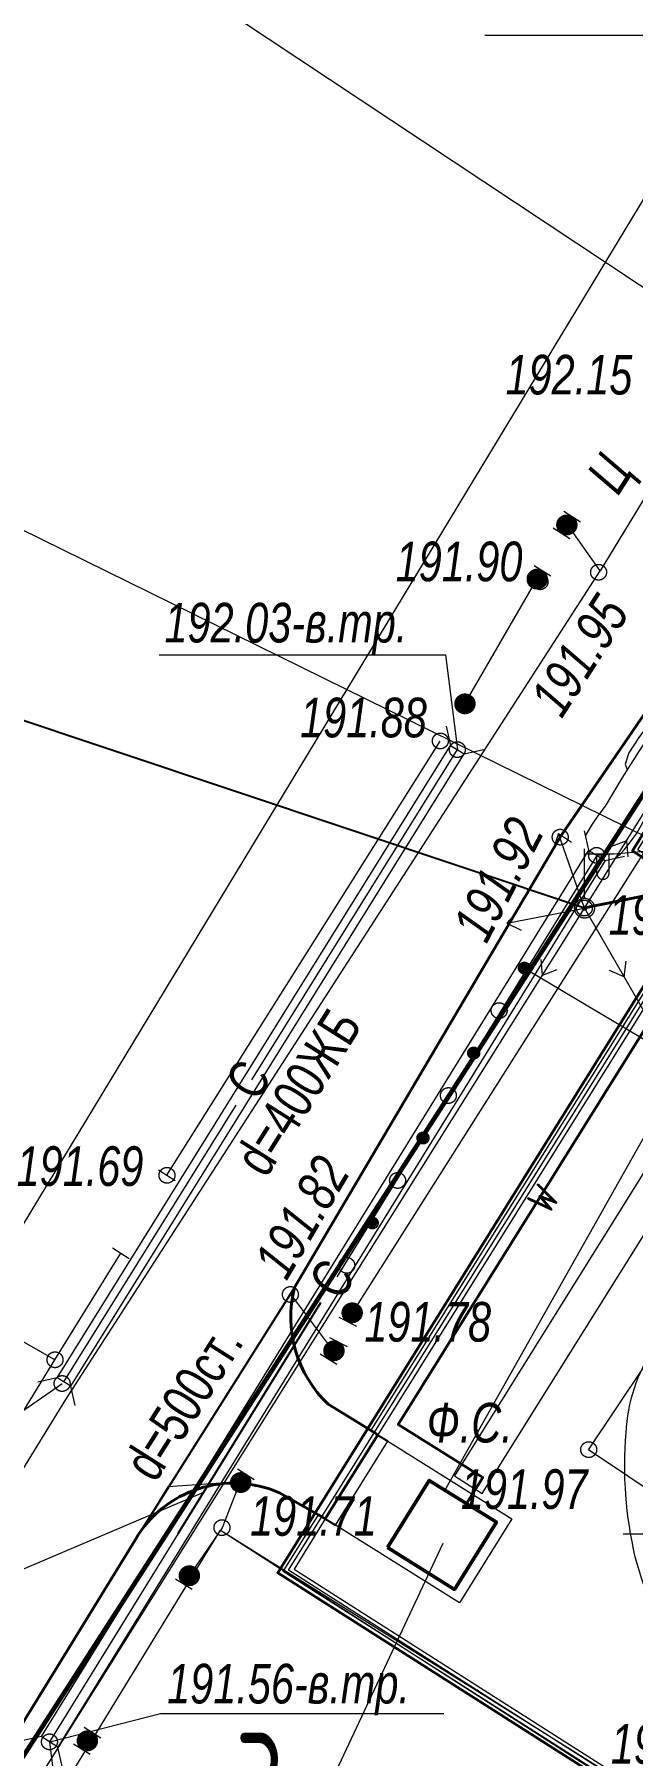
# Model space of a CAD drawing. Header units: millimetres. Extents: x -38151500 to -27467627, y -20617104 to -20349562.
# Drawn here: x -33931357 to -33916236, y -20505597 to -20462126 of the extents above; entities that cross this region are included whole.
import ezdxf
from ezdxf.xclip import XClip

# ---------------------------------------------------------------- set-up
doc = ezdxf.new("R2010")
doc.units = ezdxf.units.MM
doc.header["$MEASUREMENT"] = 0
doc.header["$XCLIPFRAME"] = 0
doc.layers.add('!!! ПОДОСНОВА', color=7, linetype='Continuous')
for name, color, linetype, lineweight in [('Новый_0-Жирная_Ном._пера__7', 7, 'Continuous', 25), ('Новый_0-Тонкая_Ном._пера__7', 7, 'Continuous', 25), ('Новый_0_Ном._пера__7', 7, 'Continuous', 25), ('Новый_ГП_Граница участка_Ном._пера__1', 1, 'Continuous', 40), ('Новый_ГП_Здание сооружение_Ном._пера__22', 22, 'Continuous', 50), ('Новый_ГП_Ограждение_Ном._пера__152', 152, 'Continuous', 18), ('Новый_ГП_Сети_Г_ газопровод_Ном._пера__6', 6, 'Continuous', 60), ('Новый_ГП_Сети_канализация К1 бытовая_Ном._пера__16', 16, 'Continuous', 20), ('Новый_ГП_Сети_координаты_Ном._пера__250', 7, 'Continuous', 20), ('Новый_ГП_Сети_текст_Ном._пера__7', 7, 'Continuous', 25), ('Новый_ГП_Сети_электроснабжение_Ном._пера__1', 1, 'Continuous', 40), ('Новый_ГП_Текст_Ном._пера__250', 7, 'Continuous', 20), ('Чертеж_1_Новофедоровское_снт 28_07$0$tp_Дороги_Ном._пера__253', 252, 'Continuous', 18), ('Чертеж_1_Новофедоровское_снт 28_07$0$tp_отметки_новые_Ном._пера__253', 252, 'Continuous', 18), ('Чертеж_1_Новофедоровское_снт 28_07$0$tp_растительность_Ном._пера__253', 252, 'Continuous', 18), ('Чертеж_1_Новофедоровское_снт 28_07$0$tp_трубы под дорогой_Ном._пера__253', 252, 'Continuous', 18), ('Чертеж_1_Новофедоровское_снт 28_07$0$U_ТЕКСТ_БЕЛЫЙ_Ном._пера__253', 252, 'Continuous', 18), ('Чертеж_1_Новый_ГП_Топография_Ном._пера__253', 252, 'Continuous', 18), ('Чертеж_1_Новый_Новофедоровское_снт 28_07$0$SETKA_Ном._пера__253', 252, 'Continuous', 18), ('Чертеж_1_Новый_Новофедоровское_снт 28_07$0$tp_Дороги_Ном._пера__253', 252, 'Continuous', 18), ('Чертеж_1_Новый_Новофедоровское_снт 28_07$0$tp_Здания_Ном._пера__253', 252, 'Continuous', 18), ('Чертеж_1_Новый_Новофедоровское_снт 28_07$0$tp_канавы_Ном._пера__253', 252, 'Continuous', 18), ('Чертеж_1_Новый_Новофедоровское_снт 28_07$0$tp_Контур растит_Ном._пера__253', 252, 'Continuous', 18), ('Чертеж_1_Новый_Новофедоровское_снт 28_07$0$tp_ЛЭП нн_Ном._пера__253', 252, 'Continuous', 18), ('Чертеж_1_Новый_Новофедоровское_снт 28_07$0$tp_ЛЭП нн_Ном._пера__7', 7, 'Continuous', 18), ('Чертеж_1_Новый_Новофедоровское_снт 28_07$0$tp_Ограждения ДЕР_Ном._пера__253', 252, 'Continuous', 18), ('Чертеж_1_Новый_Новофедоровское_снт 28_07$0$tp_Ограждения мет_Ном._пера__253', 252, 'Continuous', 18), ('Чертеж_1_Новый_Новофедоровское_снт 28_07$0$tp_Ограждения рабица_Ном._пера__253', 252, 'Continuous', 18), ('Чертеж_1_Новый_Новофедоровское_снт 28_07$0$tp_Ограждения_Ном._пера__253', 252, 'Continuous', 18), ('Чертеж_1_Новый_Новофедоровское_снт 28_07$0$tp_Ограждения_Ном._пера__7', 7, 'Continuous', 18), ('Чертеж_1_Новый_Новофедоровское_снт 28_07$0$tp_отметки_новые_Ном._пера__253', 252, 'Continuous', 18), ('Чертеж_1_Новый_Новофедоровское_снт 28_07$0$tp_отметки_новые_Ном._пера__7', 7, 'Continuous', 18), ('Чертеж_1_Новый_Новофедоровское_снт 28_07$0$tp_растительность полоса кустов_Ном._пера__253', 252, 'Continuous', 18), ('Чертеж_1_Новый_Новофедоровское_снт 28_07$0$tp_рельеф_Ном._пера__253', 252, 'Continuous', 18), ('Чертеж_1_Новый_Новофедоровское_снт 28_07$0$tp_трубы под дорогой_Ном._пера__253', 252, 'Continuous', 18), ('Чертеж_1_Новый_Новофедоровское_снт 28_07$0$U_Водосток_Ном._пера__253', 252, 'Continuous', 18), ('Чертеж_1_Новый_Новофедоровское_снт 28_07$0$U_Газопровод_Ном._пера__253', 252, 'Continuous', 18)]:
    doc.layers.add(name, color=color, linetype=linetype, lineweight=lineweight)
doc.layers.add('Новый_ГП_Дороги_проезды_Ном._пера__251', color=7, linetype='Continuous', lineweight=40, true_color=0x656565)
doc.layers.add('Новый_ГП_Тротуар_Дорожки_Ном._пера__24', color=7, linetype='Continuous', lineweight=20, true_color=0x4f1400)
doc.styles.add('РЎР“Р•РќР•Р\xa0РР\xa0_РЎРўРР›Р¬_1', font='arial.ttf', dxfattribs={"width": 0.75})
doc.styles.add('РЎР“Р•РќР•Р\xa0РР\xa0_РЎРўРР›Р¬_3', font='arial.ttf', dxfattribs={"width": 0.749999})
doc.styles.add('РЎР“Р•РќР•Р\xa0РР\xa0_РЎРўРР›Р¬_6', font='', dxfattribs={"width": 0.8})
doc.styles.get('РЎР“Р•РќР•Р\xa0РР\xa0_РЎРўРР›Р¬_6').set_extended_font_data('GOST_type_A')

# ---------------------------------------------------------------- blocks, each defined once
blk = doc.blocks.new('Чертеж_4_1', base_point=(4185024, 0))
at = {"layer": 'Чертеж_1_Новый_ГП_Топография_Ном._пера__253', "color": 252, "lineweight": 18, "flags": 128}
for points in [[(-33937176, -20517064), (-33937136, -20517000), (-33926649, -20499900), (-33900479, -20516708), (-33888918, -20500671), (-33879002, -20487867), (-33880756, -20480650), (-33882761, -20473503), (-33888254, -20475465), (-33891109, -20474628), (-33905380, -20465849), (-33895431, -20449640), (-33903040, -20444942), (-33944071, -20512686)], [(-33906206, -20466500), (-33886806, -20478480), (-33884336, -20474480), (-33879896, -20486530), (-33889626, -20500140), (-33888766, -20500700), (-33900126, -20516190), (-33900456, -20516730), (-33900726, -20516560), (-33925206, -20500980), (-33914526, -20483870), (-33916236, -20482750)]]:
    blk.add_lwpolyline(points, close=True, dxfattribs=at)
at = {"layer": 'Чертеж_1_Новый_Новофедоровское_снт 28_07$0$SETKA_Ном._пера__253', "color": 252, "lineweight": 18, "flags": 128}
blk.add_lwpolyline([(-33916476, -20500000), (-33913476, -20500000)], dxfattribs=at)
at = {"layer": 'Чертеж_1_Новый_Новофедоровское_снт 28_07$0$tp_Дороги_Ном._пера__253', "color": 252, "lineweight": 18, "flags": 128}
for points in [[(-33907806, -20468926), (-33908674, -20469057), (-33909303, -20469610), (-33918067, -20482398), (-33924884, -20493946), (-33923952, -20495191)], [(-33914648, -20471714), (-33917055, -20475671)], [(-33943185, -20517359), (-33942417, -20515878), (-33930559, -20496600), (-33917055, -20475671), (-33917827, -20474585)], [(-33926391, -20498698), (-33927984, -20498807), (-33938657, -20516154), (-33940422, -20518777)]]:
    blk.add_lwpolyline(points, dxfattribs=at)
at = {"layer": 'Чертеж_1_Новый_Новофедоровское_снт 28_07$0$tp_Здания_Ном._пера__253', "color": 252, "lineweight": 18, "flags": 128}
blk.add_lwpolyline([(-33912433, -20501169), (-33917350, -20497871), (-33913102, -20491538), (-33908185, -20494836)], close=True, dxfattribs=at)
at = {"layer": 'Чертеж_1_Новый_Новофедоровское_снт 28_07$0$tp_канавы_Ном._пера__253', "color": 252, "lineweight": 18, "flags": 128}
for points in [[(-33910452, -20472118), (-33910755, -20472372), (-33910825, -20472451), (-33910879, -20472544), (-33910981, -20472736), (-33912252, -20474608), (-33913532, -20476475), (-33914810, -20478344), (-33916074, -20480224), (-33916509, -20480913), (-33916930, -20481614), (-33917114, -20481864), (-33917256, -20482070), (-33917432, -20482368)], [(-33916311, -20482553), (-33916218, -20482430), (-33916133, -20482300), (-33915981, -20482028), (-33915838, -20481753), (-33915687, -20481494), (-33914214, -20479232), (-33912749, -20476963), (-33911244, -20474603), (-33910802, -20473960), (-33910586, -20473636), (-33910391, -20473298), (-33910320, -20473142), (-33910260, -20472983), (-33910143, -20472662), (-33910033, -20472390)], [(-33916685, -20482939), (-33916544, -20482819), (-33916450, -20482718), (-33916311, -20482553)], [(-33930972, -20505250), (-33930899, -20505865), (-33930904, -20505955), (-33930936, -20506037), (-33930988, -20506115), (-33931053, -20506190), (-33931200, -20506336), (-33931268, -20506412), (-33931323, -20506491), (-33931737, -20507228), (-33932414, -20508392), (-33933111, -20509548), (-33934537, -20511843), (-33935963, -20514136), (-33936660, -20515288), (-33937337, -20516447), (-33937350, -20516484), (-33937352, -20516524), (-33937328, -20516603), (-33937272, -20516683), (-33937199, -20516741), (-33935338, -20517727)]]:
    blk.add_lwpolyline(points, dxfattribs=at)
at = {"layer": 'Чертеж_1_Новый_Новофедоровское_снт 28_07$0$tp_Контур растит_Ном._пера__253', "color": 252, "lineweight": 18, "flags": 128}
blk.add_lwpolyline([(-33918968, -20485708), (-33912837, -20489355), (-33911619, -20490273), (-33911621, -20491197), (-33912034, -20492255)], dxfattribs=at)
at = {"layer": 'Чертеж_1_Новый_Новофедоровское_снт 28_07$0$tp_ЛЭП нн_Ном._пера__253', "color": 252, "lineweight": 18, "flags": 128}
for points in [[(-33939176, -20518699), (-33938064, -20517036), (-33917451, -20484194), (-33892414, -20444066), (-33891205, -20442473)], [(-33919415, -20484571), (-33917451, -20484194), (-33918113, -20482307)], [(-33918113, -20482307), (-33918235, -20482688)], [(-33918113, -20482307), (-33917780, -20482528)], [(-33916392, -20482497), (-33916766, -20482640)], [(-33916392, -20482497), (-33916356, -20482896)], [(-33917451, -20484194), (-33913162, -20491627)], [(-33919415, -20484571), (-33919147, -20484274)], [(-33919415, -20484571), (-33919056, -20484748)], [(-33918514, -20485888), (-33918549, -20485490)], [(-33916451, -20485926), (-33916402, -20485529)], [(-33918514, -20485888), (-33918140, -20485746)], [(-33916451, -20485926), (-33916820, -20485771)]]:
    blk.add_lwpolyline(points, dxfattribs=at)
at = {"layer": 'Чертеж_1_Новый_Новофедоровское_снт 28_07$0$tp_ЛЭП нн_Ном._пера__7', "color": 7, "lineweight": 18}
for p, q in [((-33917451, -20483944), (-33917451, -20482694)), ((-33917451, -20482819), (-33916701, -20482819)), ((-33917139, -20483310), (-33917139, -20482819)), ((-33916829, -20483310), (-33916829, -20482819))]:
    blk.add_line(p, q, dxfattribs=at)
for radius in [250, 50]:
    blk.add_circle((-33917451, -20484194), radius, dxfattribs=at)
blk.add_arc((-33916984, -20483310), 155, 180, 0, dxfattribs=at)
at = {"layer": 'Чертеж_1_Новый_Новофедоровское_снт 28_07$0$tp_Ограждения ДЕР_Ном._пера__253', "color": 252, "lineweight": 18, "flags": 128}
for points in [[(-33920474, -20479032), (-33918773, -20476099)], [(-33928009, -20490939), (-33921101, -20479973)], [(-33939737, -20510128), (-33930841, -20495599), (-33929173, -20492908)], [(-33926184, -20498742), (-33926611, -20499845), (-33927441, -20501054)]]:
    blk.add_lwpolyline(points, dxfattribs=at)
at = {"layer": 'Чертеж_1_Новый_Новофедоровское_снт 28_07$0$tp_Ограждения мет_Ном._пера__253', "color": 252, "lineweight": 18, "flags": 128}
blk.add_lwpolyline([(-33930841, -20495599), (-33933128, -20494306)], dxfattribs=at)
at = {"layer": 'Чертеж_1_Новый_Новофедоровское_снт 28_07$0$tp_Ограждения рабица_Ном._пера__253', "color": 252, "lineweight": 18, "flags": 128}
for points in [[(-33909860, -20473175), (-33923191, -20494203)], [(-33926649, -20499900), (-33916986, -20505945), (-33911918, -20509117), (-33908778, -20511753), (-33907773, -20511091)]]:
    blk.add_lwpolyline(points, dxfattribs=at)
at = {"layer": 'Чертеж_1_Новый_Новофедоровское_снт 28_07$0$tp_Ограждения_Ном._пера__253', "color": 252, "lineweight": 18, "flags": 128}
for points in [[(-33917978, -20474169), (-33917555, -20474435)], [(-33918247, -20474589), (-33917824, -20474855)], [(-33918727, -20475538), (-33918304, -20475804)], [(-33928220, -20490806), (-33927797, -20491072)], [(-33929384, -20492775), (-33928961, -20493041)], [(-33923661, -20494523), (-33923214, -20494747)], [(-33923901, -20495037), (-33923454, -20495261)], [(-33924135, -20495448), (-33923712, -20495714)], [(-33926222, -20498355), (-33925799, -20498621)], [(-33927790, -20501129), (-33927366, -20501395)], [(-33930098, -20504879), (-33929675, -20505145)], [(-33930367, -20505299), (-33929944, -20505565)]]:
    blk.add_lwpolyline(points, dxfattribs=at)
at = {"layer": 'Чертеж_1_Новый_Новофедоровское_снт 28_07$0$tp_Ограждения_Ном._пера__7', "color": 7, "lineweight": 18}
for p, q in [((-33918147, -20474512), (-33917648, -20474512)), ((-33918146, -20474542), (-33917651, -20474542)), ((-33918145, -20474482), (-33917651, -20474482)), ((-33918141, -20474572), (-33917655, -20474572)), ((-33918140, -20474452), (-33917657, -20474452)), ((-33918131, -20474602), (-33917664, -20474602)), ((-33918129, -20474422), (-33917666, -20474422)), ((-33918117, -20474632), (-33917679, -20474632)), ((-33918115, -20474392), (-33917680, -20474392)), ((-33918099, -20474662), (-33917698, -20474662)), ((-33918096, -20474362), (-33917701, -20474362)), ((-33918069, -20474332), (-33917728, -20474332)), ((-33918030, -20474302), (-33917767, -20474302)), ((-33917959, -20474272), (-33917839, -20474272)), ((-33918073, -20474692), (-33917724, -20474692)), ((-33918036, -20474722), (-33917761, -20474722)), ((-33917972, -20474752), (-33917822, -20474752)), ((-33918896, -20475881), (-33918397, -20475881)), ((-33918895, -20475911), (-33918400, -20475911)), ((-33918894, -20475851), (-33918400, -20475851)), ((-33918890, -20475941), (-33918404, -20475941)), ((-33918889, -20475821), (-33918406, -20475821)), ((-33918880, -20475971), (-33918413, -20475971)), ((-33918878, -20475791), (-33918415, -20475791)), ((-33918864, -20475761), (-33918429, -20475761)), ((-33918845, -20475731), (-33918450, -20475731)), ((-33918818, -20475701), (-33918477, -20475701)), ((-33918779, -20475671), (-33918516, -20475671)), ((-33918708, -20475641), (-33918588, -20475641)), ((-33918866, -20476001), (-33918428, -20476001)), ((-33918848, -20476031), (-33918447, -20476031)), ((-33918822, -20476061), (-33918473, -20476061)), ((-33918785, -20476091), (-33918510, -20476091)), ((-33918721, -20476121), (-33918571, -20476121)), ((-33920721, -20479002), (-33920227, -20479002)), ((-33920716, -20478972), (-33920233, -20478972)), ((-33920705, -20478942), (-33920242, -20478942)), ((-33920691, -20478912), (-33920256, -20478912)), ((-33920672, -20478882), (-33920277, -20478882)), ((-33920645, -20478852), (-33920304, -20478852)), ((-33920606, -20478822), (-33920343, -20478822)), ((-33920535, -20478792), (-33920415, -20478792)), ((-33920723, -20479032), (-33920224, -20479032)), ((-33920722, -20479062), (-33920227, -20479062)), ((-33920717, -20479092), (-33920231, -20479092)), ((-33920707, -20479122), (-33920240, -20479122)), ((-33920693, -20479152), (-33920255, -20479152)), ((-33920675, -20479182), (-33920274, -20479182)), ((-33920649, -20479212), (-33920300, -20479212)), ((-33920612, -20479242), (-33920337, -20479242)), ((-33920548, -20479272), (-33920398, -20479272)), ((-33923496, -20494232), (-33923155, -20494232)), ((-33923457, -20494202), (-33923194, -20494202)), ((-33923386, -20494172), (-33923266, -20494172)), ((-33923574, -20494412), (-33923075, -20494412)), ((-33923573, -20494442), (-33923078, -20494442)), ((-33923572, -20494382), (-33923078, -20494382)), ((-33923568, -20494472), (-33923082, -20494472)), ((-33923567, -20494352), (-33923084, -20494352)), ((-33923558, -20494502), (-33923091, -20494502)), ((-33923556, -20494322), (-33923093, -20494322)), ((-33923544, -20494532), (-33923106, -20494532)), ((-33923542, -20494292), (-33923107, -20494292)), ((-33923526, -20494562), (-33923125, -20494562)), ((-33923523, -20494262), (-33923128, -20494262)), ((-33923500, -20494592), (-33923151, -20494592)), ((-33923463, -20494622), (-33923188, -20494622)), ((-33923399, -20494652), (-33923249, -20494652)), ((-33924035, -20495371), (-33923536, -20495371)), ((-33924034, -20495401), (-33923539, -20495401)), ((-33924033, -20495341), (-33923539, -20495341)), ((-33924029, -20495431), (-33923543, -20495431)), ((-33924028, -20495311), (-33923545, -20495311)), ((-33924019, -20495461), (-33923552, -20495461)), ((-33924017, -20495281), (-33923554, -20495281)), ((-33924005, -20495491), (-33923567, -20495491)), ((-33924003, -20495251), (-33923568, -20495251)), ((-33923987, -20495521), (-33923586, -20495521)), ((-33923984, -20495221), (-33923589, -20495221)), ((-33923957, -20495191), (-33923616, -20495191)), ((-33923918, -20495161), (-33923655, -20495161)), ((-33923847, -20495131), (-33923727, -20495131)), ((-33923961, -20495551), (-33923612, -20495551)), ((-33923924, -20495581), (-33923649, -20495581)), ((-33923860, -20495611), (-33923710, -20495611)), ((-33926359, -20498578), (-33925924, -20498578)), ((-33926340, -20498548), (-33925945, -20498548)), ((-33926313, -20498518), (-33925972, -20498518)), ((-33926274, -20498488), (-33926011, -20498488)), ((-33926203, -20498458), (-33926083, -20498458)), ((-33926391, -20498698), (-33925892, -20498698)), ((-33926390, -20498728), (-33925895, -20498728)), ((-33926389, -20498668), (-33925895, -20498668)), ((-33926385, -20498758), (-33925899, -20498758)), ((-33926384, -20498638), (-33925901, -20498638)), ((-33926375, -20498788), (-33925908, -20498788)), ((-33926373, -20498608), (-33925910, -20498608)), ((-33926361, -20498818), (-33925923, -20498818)), ((-33926343, -20498848), (-33925942, -20498848)), ((-33926317, -20498878), (-33925968, -20498878)), ((-33926280, -20498908), (-33926005, -20498908)), ((-33926216, -20498938), (-33926066, -20498938)), ((-33927689, -20501052), (-33927190, -20501052)), ((-33927688, -20501082), (-33927193, -20501082)), ((-33927687, -20501022), (-33927193, -20501022)), ((-33927683, -20501112), (-33927197, -20501112)), ((-33927682, -20500992), (-33927199, -20500992)), ((-33927673, -20501142), (-33927206, -20501142)), ((-33927671, -20500962), (-33927208, -20500962)), ((-33927659, -20501172), (-33927221, -20501172)), ((-33927657, -20500932), (-33927222, -20500932)), ((-33927638, -20500902), (-33927243, -20500902)), ((-33927611, -20500872), (-33927270, -20500872)), ((-33927572, -20500842), (-33927309, -20500842)), ((-33927501, -20500812), (-33927381, -20500812)), ((-33927641, -20501202), (-33927240, -20501202)), ((-33927615, -20501232), (-33927266, -20501232)), ((-33927578, -20501262), (-33927303, -20501262)), ((-33927514, -20501292), (-33927364, -20501292)), ((-33930235, -20505102), (-33929800, -20505102)), ((-33930216, -20505072), (-33929821, -20505072)), ((-33930189, -20505042), (-33929848, -20505042)), ((-33930150, -20505012), (-33929887, -20505012)), ((-33930079, -20504982), (-33929959, -20504982)), ((-33930267, -20505222), (-33929768, -20505222)), ((-33930266, -20505252), (-33929771, -20505252)), ((-33930265, -20505192), (-33929771, -20505192)), ((-33930261, -20505282), (-33929775, -20505282)), ((-33930260, -20505162), (-33929777, -20505162)), ((-33930251, -20505312), (-33929784, -20505312)), ((-33930249, -20505132), (-33929786, -20505132)), ((-33930237, -20505342), (-33929799, -20505342)), ((-33930219, -20505372), (-33929818, -20505372)), ((-33930193, -20505402), (-33929844, -20505402)), ((-33930156, -20505432), (-33929881, -20505432)), ((-33930092, -20505462), (-33929942, -20505462))]:
    blk.add_line(p, q, dxfattribs=at)
for centre in [(-33917898, -20474514), (-33918647, -20475883), (-33920474, -20479034), (-33923325, -20494414), (-33923786, -20495373), (-33926142, -20498700), (-33927440, -20501054), (-33930018, -20505224)]:
    blk.add_circle(centre, 250, dxfattribs=at)
at = {"layer": 'Чертеж_1_Новый_Новофедоровское_снт 28_07$0$tp_отметки_новые_Ном._пера__253', "color": 252, "lineweight": 18, "flags": 128}
for points in [[(-33919971, -20462142), (-33912730, -20462142), (-33911754, -20465827)], [(-33928207, -20477792), (-33920966, -20477792), (-33920666, -20480190)], [(-33905049, -20482458), (-33912209, -20482458), (-33917139, -20482860)], [(-33940821, -20498221), (-33933580, -20498221), (-33930656, -20496200)], [(-33921010, -20504540), (-33928169, -20504540), (-33930971, -20505254)]]:
    blk.add_lwpolyline(points, dxfattribs=at)
at = {"layer": 'Чертеж_1_Новый_Новофедоровское_снт 28_07$0$tp_отметки_новые_Ном._пера__7', "color": 7, "lineweight": 18}
for centre in [(-33917096, -20475710), (-33918576, -20475950), (-33921096, -20479970), (-33920666, -20480190), (-33918066, -20482400), (-33917146, -20482860), (-33917456, -20484190), (-33928006, -20490940), (-33924886, -20493950), (-33923326, -20494410), (-33930836, -20495600), (-33930656, -20496200), (-33917346, -20497870), (-33926616, -20499840), (-33930976, -20505250)]:
    blk.add_circle(centre, 200, dxfattribs=at)
at = {"layer": 'Чертеж_1_Новый_Новофедоровское_снт 28_07$0$tp_растительность полоса кустов_Ном._пера__253', "color": 252, "lineweight": 18, "flags": 128}
for points in [[(-33919045, -20485580), (-33919117, -20485701)], [(-33918999, -20485562), (-33919112, -20485750)], [(-33918962, -20485558), (-33919097, -20485783)], [(-33918930, -20485563), (-33919078, -20485810)], [(-33918902, -20485574), (-33919055, -20485830)], [(-33918876, -20485590), (-33919029, -20485845)], [(-33918854, -20485611), (-33919000, -20485854)], [(-33918836, -20485639), (-33918967, -20485858)], [(-33918822, -20485674), (-33918928, -20485852)], [(-33918819, -20485729), (-33918880, -20485829)], [(-33920283, -20487707), (-33920395, -20487895)], [(-33920246, -20487703), (-33920381, -20487929)], [(-33920214, -20487709), (-33920362, -20487955)], [(-33920185, -20487719), (-33920338, -20487975)], [(-33920329, -20487725), (-33920401, -20487846)], [(-33920160, -20487735), (-33920312, -20487990)], [(-33920137, -20487756), (-33920283, -20488000)], [(-33920119, -20487784), (-33920250, -20488003)], [(-33920105, -20487819), (-33920212, -20487998)], [(-33920103, -20487874), (-33920163, -20487974)], [(-33921612, -20489870), (-33921685, -20489991)], [(-33921567, -20489852), (-33921679, -20490040)], [(-33921529, -20489849), (-33921664, -20490074)], [(-33921498, -20489854), (-33921645, -20490101)], [(-33921469, -20489865), (-33921622, -20490120)], [(-33921444, -20489880), (-33921596, -20490135)], [(-33921421, -20489901), (-33921567, -20490145)], [(-33921403, -20489929), (-33921534, -20490148)], [(-33921389, -20489965), (-33921496, -20490143)], [(-33921387, -20490019), (-33921447, -20490120)], [(-33922896, -20492016), (-33922968, -20492137)], [(-33922850, -20491998), (-33922963, -20492185)], [(-33922813, -20491994), (-33922948, -20492219)], [(-33922781, -20491999), (-33922929, -20492246)], [(-33922753, -20492010), (-33922906, -20492266)], [(-33922727, -20492026), (-33922880, -20492281)], [(-33922705, -20492047), (-33922851, -20492290)], [(-33922686, -20492074), (-33922818, -20492294)], [(-33922673, -20492110), (-33922779, -20492288)], [(-33922670, -20492165), (-33922730, -20492265)]]:
    blk.add_lwpolyline(points, dxfattribs=at)
at = {"layer": 'Чертеж_1_Новый_Новофедоровское_снт 28_07$0$tp_растительность полоса кустов_Ном._пера__253', "color": 252, "lineweight": 18}
for centre, radius in [((-33918968, -20485708), 150), ((-33919610, -20486781), 200), ((-33920252, -20487853), 150), ((-33920893, -20488926), 200), ((-33921535, -20489999), 150), ((-33922177, -20491071), 200), ((-33922819, -20492144), 150), ((-33923461, -20493216), 200)]:
    blk.add_circle(centre, radius, dxfattribs=at)
at = {"layer": 'Чертеж_1_Новый_Новофедоровское_снт 28_07$0$tp_рельеф_Ном._пера__253', "color": 252, "lineweight": 18, "flags": 128}
blk.add_lwpolyline([(-33915263, -20478306), (-33915263, -20478307), (-33915329, -20478617), (-33915430, -20478857), (-33915577, -20479148), (-33915787, -20479479), (-33916079, -20479880), (-33916331, -20480268), (-33916424, -20480556), (-33916371, -20480689)], dxfattribs=at)
at = {"layer": 'Чертеж_1_Новый_Новофедоровское_снт 28_07$0$tp_трубы под дорогой_Ном._пера__253', "color": 252, "lineweight": 18, "flags": 128}
for points in [[(-33920945, -20479595), (-33920836, -20480083), (-33920496, -20480295), (-33920008, -20480185)], [(-33930779, -20496053), (-33920836, -20480083)], [(-33930439, -20496265), (-33920496, -20480295)], [(-33917461, -20482238), (-33917351, -20482726), (-33916929, -20482993), (-33916441, -20482884)], [(-33917351, -20482726), (-33931185, -20505119)], [(-33916929, -20482993), (-33930762, -20505386)], [(-33930330, -20496753), (-33930439, -20496265), (-33930779, -20496053), (-33931267, -20496163)], [(-33930653, -20505874), (-33930762, -20505386), (-33931185, -20505119), (-33931672, -20505228)]]:
    blk.add_lwpolyline(points, dxfattribs=at)
at = {"layer": 'Чертеж_1_Новый_Новофедоровское_снт 28_07$0$U_Водосток_Ном._пера__253', "color": 252, "lineweight": 18, "flags": 128}
for points in [[(-33925859, -20488530), (-33920666, -20480189)], [(-33917142, -20482862), (-33923715, -20493502)], [(-33930609, -20496159), (-33926259, -20489173)], [(-33924117, -20494153), (-33930972, -20505250)]]:
    blk.add_lwpolyline(points, dxfattribs=at)
at = {"layer": 'Чертеж_1_Новый_Новофедоровское_снт 28_07$0$U_Газопровод_Ном._пера__253', "color": 252, "lineweight": 18, "flags": 128}
blk.add_lwpolyline([(-33938494, -20516227), (-33916046, -20481445), (-33895495, -20449601), (-33887378, -20437023), (-33887659, -20437169), (-33885329, -20435962), (-33880098, -20437583)], dxfattribs=at)
at = {"layer": 'Чертеж_1_Новофедоровское_снт 28_07$0$tp_Дороги_Ном._пера__253', "color": 252, "lineweight": 18, "insert": (-33916359, -20473956), "char_height": 1000, "attachment_point": 7, "rotation": 57.3407, "style": 'РЎР“Р•РќР•Р\xa0РР\xa0_РЎРўРР›Р¬_1'}
blk.add_mtext('\\A1;{\\pql;\\fArial|b0|i1|c204|p0;\\W0.750000;Ц}', dxfattribs=at)
at = {"layer": 'Чертеж_1_Новофедоровское_снт 28_07$0$tp_отметки_новые_Ном._пера__253', "color": 252, "lineweight": 18, "char_height": 1000, "attachment_point": 7, "style": 'РЎР“Р•РќР•Р\xa0РР\xa0_РЎРўРР›Р¬_1'}
for s, insert in [('\\A1;{\\pql;\\fArial|b0|i1|c204|p0;\\W0.750000;192.15}', (-33919448, -20471234)), ('\\A1;{\\pql;\\fArial|b0|i1|c204|p0;\\W0.750000;191.90}', (-33922225, -20475951)), ('\\A1;{\\pql;\\fArial|b0|i1|c204|p0;\\W0.750000;192.03-в.тр.}', (-33928068, -20477785)), ('\\A1;{\\pql;\\fArial|b0|i1|c204|p0;\\W0.750000;191.88}', (-33924641, -20479893)), ('\\A1;{\\pql;\\fArial|b0|i1|c204|p0;\\W0.750000;191.95}', (-33916843, -20484881)), ('\\A1;{\\pql;\\fArial|b0|i1|c204|p0;\\W0.750000;191.69}', (-33931806, -20491223)), ('\\A1;{\\pql;\\fArial|b0|i1|c204|p0;\\W0.750000;191.78}', (-33923017, -20495155)), ('\\A1;{\\pql;\\fArial|b0|i1|c204|p0;\\W0.750000;191.97}', (-33920578, -20499381)), ('\\A1;{\\pql;\\fArial|b0|i1|c204|p0;\\W0.750000;191.71}', (-33925905, -20500059)), ('\\A1;{\\pql;\\fArial|b0|i1|c204|p0;\\W0.750000;191.56-в.тр.}', (-33928001, -20504582)), ('\\A1;{\\pql;\\fArial|b0|i1|c204|p0;\\W0.750000;191.82}', (-33916787, -20505815))]:
    blk.add_mtext(s, dxfattribs=dict(at, insert=insert))
for s, insert, rotation in [('\\A1;{\\pql;\\fArial|b0|i1|c204|p0;\\W0.750000;191.95}', (-33918018, -20479435), 57.1691), ('\\A1;{\\pql;\\fArial|b0|i1|c204|p0;\\W0.750000;191.92}', (-33919917, -20485123), 62.5765), ('\\A1;{\\pql;\\fArial|b0|i1|c204|p0;\\W0.750000;191.82}', (-33924972, -20493633), 59.4459)]:
    blk.add_mtext(s, dxfattribs=dict(at, insert=insert, rotation=rotation))
at = {"layer": 'Чертеж_1_Новофедоровское_снт 28_07$0$tp_растительность_Ном._пера__253', "color": 252, "lineweight": 18, "insert": (-33921438, -20497704), "char_height": 1000, "attachment_point": 7, "style": 'РЎР“Р•РќР•Р\xa0РР\xa0_РЎРўРР›Р¬_1'}
blk.add_mtext('\\A1;{\\pql;\\fArial|b0|i1|c204|p0;\\W0.750000;Ф.С.}', dxfattribs=at)
at = {"layer": 'Чертеж_1_Новофедоровское_снт 28_07$0$tp_трубы под дорогой_Ном._пера__253', "color": 252, "lineweight": 18, "char_height": 1000, "attachment_point": 7, "rotation": 57.6886, "style": 'РЎР“Р•РќР•Р\xa0РР\xa0_РЎРўРР›Р¬_3'}
for s, insert in [('\\A1;{\\pql;\\fArial|b0|i0|c204|p0;\\W0.749999;d=400ЖБ}', (-33925490, -20491043)), ('\\A1;{\\pql;\\fArial|b0|i0|c204|p0;\\W0.749999;d=500ст.}', (-33928291, -20498741))]:
    blk.add_mtext(s, dxfattribs=dict(at, insert=insert))
at = {"layer": 'Чертеж_1_Новофедоровское_снт 28_07$0$U_ТЕКСТ_БЕЛЫЙ_Ном._пера__253', "color": 252, "lineweight": 18, "char_height": 1000, "attachment_point": 7, "rotation": 57.6886, "style": 'РЎР“Р•РќР•Р\xa0РР\xa0_РЎРўРР›Р¬_3'}
for insert in [(-33925720, -20489119), (-33923608, -20494149)]:
    blk.add_mtext('\\A1;{\\pql;\\fArial|b0|i0|c204|p0;\\W0.749999;С}', dxfattribs=dict(at, insert=insert))

msp = doc.modelspace()

# ---------------------------------------------------------------- linework, layer by layer
at = {"layer": 'Новый_0-Жирная_Ном._пера__7', "color": 7, "lineweight": 25}
msp.add_line((-33927722.57, -20499989.97), (-33924116.87, -20494153.05), dxfattribs=at)
at = {"layer": 'Новый_0-Тонкая_Ном._пера__7', "color": 7, "lineweight": 25}
msp.add_lwpolyline([(-33924784.43, -20493777.47), (-33928804.13, -20500138.85, -0.38024235), (-33925157.84, -20498959.93), (-33924003.56, -20499620.31), (-33922678.75, -20497500.4), (-33923929.35, -20496721.8, -0.27176199)], format="xyb", close=True, dxfattribs=at)
at = {"layer": 'Новый_0_Ном._пера__7', "color": 7, "lineweight": 25}
for p, q in [((-33922678.75, -20497500.4), (-33922425.43, -20497658.62)), ((-33924003.56, -20499620.31), (-33923749.24, -20499779.16))]:
    msp.add_line(p, q, dxfattribs=at)
at = {"layer": 'Новый_ГП_Граница участка_Ном._пера__1', "color": 1, "lineweight": 40}
msp.add_lwpolyline([(-33906205.91, -20466500), (-33886805.91, -20478480), (-33884335.91, -20474480), (-33879895.91, -20486530), (-33889625.91, -20500140), (-33888765.91, -20500700), (-33900125.91, -20516190), (-33900455.91, -20516730), (-33900725.91, -20516560), (-33925205.91, -20500980), (-33914525.91, -20483870), (-33916235.91, -20482750)], close=True, dxfattribs=at)
at = {"layer": 'Новый_ГП_Дороги_проезды_Ном._пера__251', "color": 251, "lineweight": 40, "true_color": 0x656565}
msp.add_lwpolyline([(-33911323.39, -20474791.02), (-33911425.9, -20474726.36, 0.37219081), (-33912915.35, -20474881.1), (-33918038.45, -20482356.47), (-33924784.47, -20493777.64, 0.27174644), (-33923929.35, -20496721.8), (-33922931.35, -20497336.01), (-33922679.87, -20497499.7), (-33924003.56, -20499620.31), (-33924173.16, -20499514.33), (-33925157.84, -20498959.93, 0.38024235), (-33928804.13, -20500138.85), (-33938643.48, -20516132.17)], format="xyb", dxfattribs=at)
at = {"layer": 'Новый_ГП_Здание сооружение_Ном._пера__22', "color": 22, "lineweight": 50}
msp.add_lwpolyline([(-33922435.11, -20500342.77), (-33921376.36, -20498645.99), (-33919679.79, -20499704.48), (-33920738.17, -20501401.25)], close=True, dxfattribs=at)
at = {"layer": 'Новый_ГП_Ограждение_Ном._пера__152', "color": 152, "lineweight": 18}
for points in [[(-33924003.56, -20499620.31), (-33924793.95, -20500886.58), (-33900553.39, -20516314.19), (-33900375.31, -20516022.78), (-33889195.39, -20500778.34), (-33890052.19, -20500220.42), (-33880232.32, -20486484.71), (-33884404.38, -20475161.87), (-33886708.28, -20478892.88), (-33906108.23, -20466912.91), (-33908442.42, -20470694.63), (-33908611.63, -20470587.99), (-33906173.35, -20466637.64), (-33886773.37, -20478617.63), (-33884358.74, -20474707.29), (-33880008.05, -20486514.9), (-33889768, -20500166.81), (-33888909.07, -20500726.11), (-33900209.04, -20516134.26), (-33900488.95, -20516592.28), (-33925068.59, -20500948.86), (-33924173.16, -20499514.33), (-33924003.69, -20499620.23)], [(-33922679.82, -20497499.61), (-33922849.48, -20497393.7), (-33914389.28, -20483839.95), (-33916099.69, -20482719.68), (-33913482.99, -20478480.27), (-33913313.34, -20478586.19), (-33915827.23, -20482659.05), (-33914116, -20483779.86), (-33922679.87, -20497499.7)]]:
    msp.add_lwpolyline(points, dxfattribs=at)
msp.add_lwpolyline([(-33906140.79, -20466775.27), (-33886740.82, -20478755.25), (-33884381.56, -20474934.58), (-33880120.18, -20486499.81), (-33889910.1, -20500193.61), (-33889052.23, -20500752.22), (-33900292.17, -20516078.52), (-33900521.17, -20516453.24), (-33924931.27, -20500917.72), (-33914252.64, -20483809.91), (-33915963.46, -20482689.37)], close=True, dxfattribs=at)
at = {"layer": 'Новый_ГП_Сети_Г_ газопровод_Ном._пера__6', "color": 6, "lineweight": 60, "flags": 128}
msp.add_lwpolyline([(-33938493.66, -20516227.3), (-33916046, -20481444.68), (-33895495.03, -20449600.98), (-33887377.62, -20437023.06), (-33887659.31, -20437168.91), (-33885329.23, -20435962.43), (-33880098.07, -20437583.35)], dxfattribs=at)
at = {"layer": 'Новый_ГП_Сети_канализация К1 бытовая_Ном._пера__16', "color": 16, "lineweight": 20}
msp.add_lwpolyline([(-33920984.25, -20498900.93), (-33912593.34, -20484022.79), (-33908582.85, -20483588.34)], dxfattribs=at)
at = {"layer": 'Новый_ГП_Сети_координаты_Ном._пера__250', "color": 7, "lineweight": 20}
msp.add_line((-33948400.64, -20466395.99), (-33912593.34, -20484022.79), dxfattribs=at)
at = {"layer": 'Новый_ГП_Сети_текст_Ном._пера__7', "color": 7, "lineweight": 25}
msp.add_line((-33917450.91, -20484194), (-33945716.16, -20474748.34), dxfattribs=at)
at = {"layer": 'Новый_ГП_Сети_электроснабжение_Ном._пера__1', "color": 1, "lineweight": 40}
for points in [[(-33917451.92, -20484188.04), (-33913529.6, -20483401.29), (-33909789.47, -20482643.07), (-33902711.68, -20471323.3), (-33894885.05, -20476190.33), (-33895701.14, -20477496.35)], [(-33920435.88, -20499232.76), (-33920022.49, -20498570.86), (-33922160.4, -20497234.54), (-33913529.6, -20483401.29)]]:
    msp.add_lwpolyline(points, dxfattribs=at)
at = {"layer": 'Новый_ГП_Текст_Ном._пера__250', "color": 7, "lineweight": 20}
for p, q in [((-33909764.42, -20472632.9), (-33943210.88, -20450453.92)), ((-33927081.56, -20498952.3), (-33942714.13, -20505581.05)), ((-33921031.9, -20500237.39), (-33924766.58, -20508193.1))]:
    msp.add_line(p, q, dxfattribs=at)
at = {"layer": 'Новый_ГП_Тротуар_Дорожки_Ном._пера__24', "color": 28, "lineweight": 20, "true_color": 0x4f1400}
for points in [[(-33914694.54, -20488858.95), (-33920741.24, -20498534.29), (-33920040.07, -20498974.09), (-33913982.84, -20489305.33)], [(-33923749.24, -20499779.16), (-33922425.43, -20497658.62), (-33919288.63, -20499618.99), (-33920613.24, -20501738.81)]]:
    msp.add_lwpolyline(points, close=True, dxfattribs=at)
msp.add_lwpolyline([(-33894199.22, -20501920.58, -0.32180124), (-33898155.45, -20504299.62, -0.01377077), (-33900642.13, -20504257.14, 0.25527026), (-33905727.91, -20506528.05, -0.34324386), (-33910591.45, -20507199.11, -0.17120311), (-33915361.92, -20500371.13, -0.07785365), (-33915572.1, -20497500.11, -0.26369996), (-33913705.75, -20494588.46, -0.00400279), (-33911674.11, -20493862.81, 0.31752829), (-33910259.69, -20491944, -0.01011345), (-33910307.28, -20491600.41), (-33911210.93, -20491035.68, 0.00778103), (-33911101.92, -20491982.72, -0.30621343), (-33911943.86, -20493067.27, 0.00411393), (-33914044.8, -20493818.08, 0.26660493), (-33916410.18, -20497442.37, 0.07801415), (-33916176.04, -20500578.76, 0.17230908), (-33911048.44, -20507904.97, 0.34890477), (-33905087.79, -20507074.29, -0.2585313), (-33900695.05, -20505095.61, 0.01365443), (-33898183.54, -20505139.94, 0.31986094), (-33893392.77, -20502171.68), (-33894196.13, -20501669.63)], format="xyb", close=True, dxfattribs=at)

# ---------------------------------------------------------------- block references
at = {"layer": '!!! ПОДОСНОВА', "color": 252, "lineweight": 40}
ref = msp.add_blockref('Чертеж_4_1', (4185024.09, 0), dxfattribs=at)
XClip(ref).set_block_clipping_path([(-33971749.8431524113, -20418838.4532491304), (-33971749.8431524113, -20510095.8116091713), (-33949169.2735030428, -20510095.8116091713), (-33943776.1358186975, -20521215.6831232607), (-33858410.272188969, -20521215.6831232607), (-33858410.272188969, -20418721.7424019799)])

# ---------------------------------------------------------------- texts
at = {"layer": 'Новый_ГП_Сети_текст_Ном._пера__7', "color": 7, "lineweight": 25, "insert": (-33919189.77, -20491398.34), "char_height": 1000, "attachment_point": 1, "rotation": 55.014756, "style": 'РЎР“Р•РќР•Р\xa0РР\xa0_РЎРўРР›Р¬_6'}
msp.add_mtext('\\A1;{\\pql;\\fGOST_type_A|b0|i0|c0|p0;\\W0.800000;w}', dxfattribs=at)
at = {"layer": 'Новый_ГП_Текст_Ном._пера__250', "color": 7, "lineweight": 20, "insert": (-33925659.44, -20505025.53), "char_height": 2750, "attachment_point": 2, "style": 'РЎР“Р•РќР•Р\xa0РР\xa0_РЎРўРР›Р¬_6'}
msp.add_mtext('\\A1;{\\pqc;\\fGOST_type_A|b0|i0|c0|p0;\\W0.800000;3}', dxfattribs=at)

doc.saveas('drawing.dxf')
